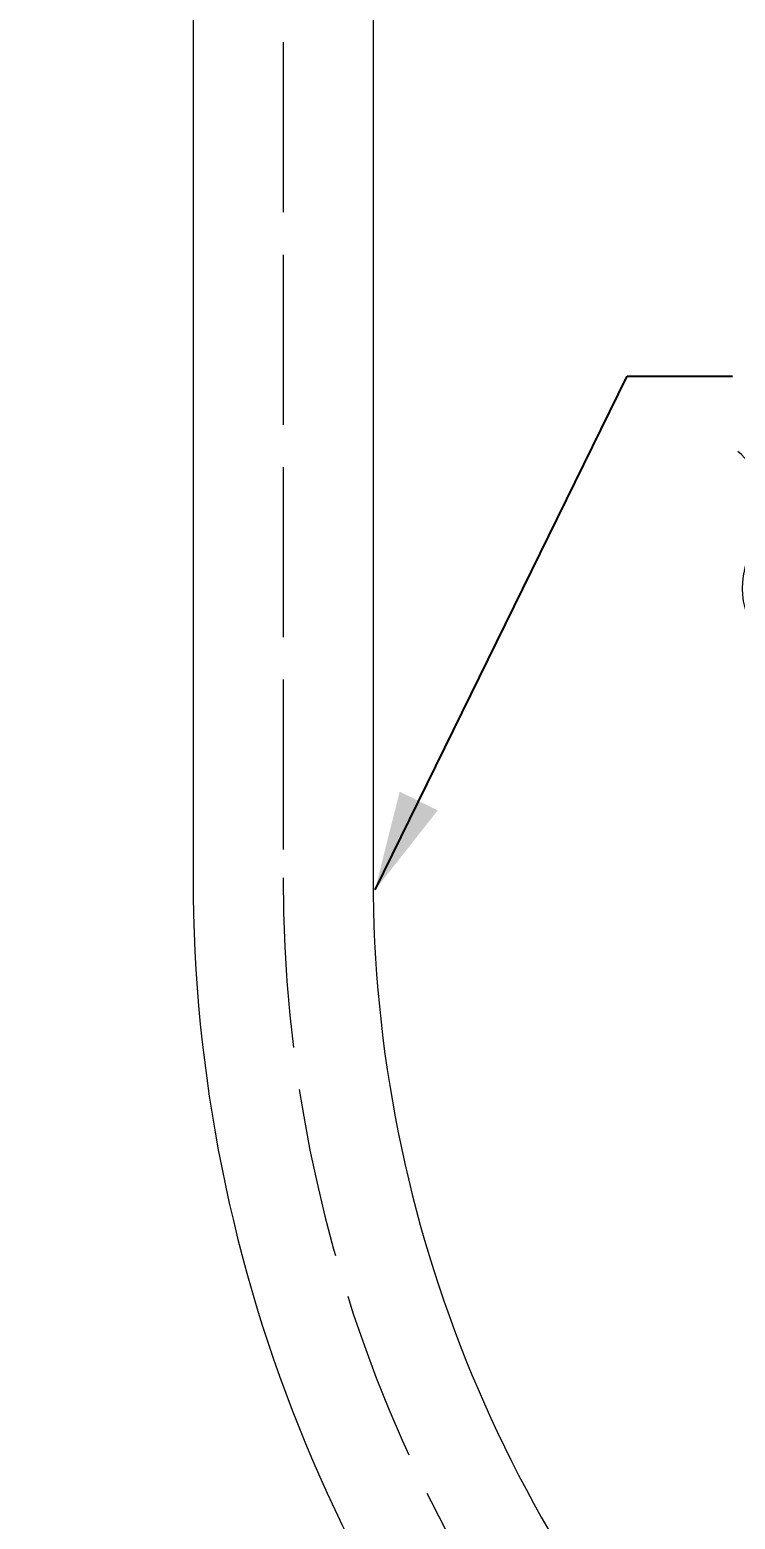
# Model space of a CAD drawing. Header units: millimetres. Extents: x 222 to 1427, y 261 to 1107.
# Drawn here: x 435.3 to 485.1, y 530 to 635.1 of the extents above; entities that cross this region are included whole.
import ezdxf

# ---------------------------------------------------------------- set-up
doc = ezdxf.new("R2010")
doc.units = ezdxf.units.MM
doc.linetypes.add('ACAD_ISO02W100', pattern=[15, 12, -3])
for name, color, linetype, lineweight in [('尺寸標注', 1, 'Continuous', 30), ('文字', 3, 'Continuous', 30), ('虚线', 2, 'ACAD_ISO02W100', 30)]:
    doc.layers.add(name, color=color, linetype=linetype, lineweight=lineweight)
doc.styles.add('DIM', font='txt.shx', dxfattribs={"width": 0.7, "bigfont": 'chineset.shx'})
doc.styles.get("Standard").update_dxf_attribs({"font": 'arial.ttf'})
doc.dimstyles.new('DIMSTYLE_1', dxfattribs={"dimtxt": 9.5, "dimasz": 7, "dimexe": 0.18, "dimexo": 0.0625, "dimgap": 1, "dimtad": 1, "dimtoh": 1, "dimdsep": 46, "dimtxsty": 'Standard', "dimblk": '_FILLED', "dimcen": 0.09, "dimadec": 0, "dimazin": 0, "dimtp": 0.01, "dimtm": 0.01, "dimtfac": 1, "dimtofl": 0, "dimtmove": 0, "dimatfit": 3, "dimldrblk": '_FILLED', "dimfxl": 1, "dimtolj": 1, "dimarcsym": 0})
doc.dimstyles.new('mm+in', dxfattribs={"dimscale": 3, "dimtxt": 3.5, "dimasz": 2.5, "dimexe": 1.25, "dimexo": 0.625, "dimgap": 2, "dimtad": 1, "dimtoh": 1, "dimdsep": 46, "dimtxsty": 'DIM', "dimcen": 0, "dimclrd": 1, "dimclre": 1, "dimclrt": 3, "dimadec": 0, "dimazin": 0, "dimtfac": 1, "dimtofl": 0, "dimtmove": 0, "dimatfit": 3, "dimfxl": 1, "dimlwd": -1, "dimarcsym": 0})

# ---------------------------------------------------------------- blocks, each defined once
blk = doc.blocks.new('_FILLED')
at = {"color": 0, "linetype": 'ByBlock'}
blk.add_solid([(0, 0), (-1, 0.214), (-1, -0.214)], dxfattribs=at)
blk = doc.blocks.new('*D29')
at = {"color": 1}
for p, q in [((433.4, 489.73), (470.93, 517)), ((312.25, 489.73), (433.4, 489.73))]:
    blk.add_line(p, q, dxfattribs=at)
blk.add_solid([(471.67, 515.99), (470.2, 518.01), (477, 521.41)], dxfattribs=at)
at = {"layer": 'Defpoints', "color": 0}
for p in [(551.15, 575.27), (477, 521.41)]:
    blk.add_point(p, dxfattribs=at)
at = {"color": 3, "lineweight": 0, "insert": (369.82, 500.98), "char_height": 10.5, "attachment_point": 5, "style": 'DIM'}
blk.add_mtext('R91.65mm [R3 5/8"]', dxfattribs=at)
blk = doc.blocks.new('*D30')
at = {"color": 1}
for p, q in [((418.89, 463.32), (470.62, 507.11)), ((312.44, 463.32), (418.89, 463.32))]:
    blk.add_line(p, q, dxfattribs=at)
blk.add_solid([(471.43, 506.16), (469.82, 508.07), (476.35, 511.96)], dxfattribs=at)
at = {"layer": 'Defpoints', "color": 0}
for p in [(551.15, 575.27), (476.35, 511.96)]:
    blk.add_point(p, dxfattribs=at)
at = {"color": 3, "lineweight": 0, "insert": (362.66, 474.57), "char_height": 10.5, "attachment_point": 5, "style": 'DIM'}
blk.add_mtext('R98mm [R3 7/8"]', dxfattribs=at)
blk = doc.blocks.new('*D31')
at = {"color": 1}
for p, q in [((434.51, 438.02), (478.72, 490.04)), ((309.69, 438.02), (434.51, 438.02))]:
    blk.add_line(p, q, dxfattribs=at)
blk.add_solid([(479.67, 489.23), (477.77, 490.85), (483.58, 495.76)], dxfattribs=at)
at = {"layer": 'Defpoints', "color": 0}
for p in [(551.15, 575.27), (483.58, 495.76)]:
    blk.add_point(p, dxfattribs=at)
at = {"color": 3, "lineweight": 0, "insert": (369.1, 449.27), "char_height": 10.5, "attachment_point": 5, "style": 'DIM'}
blk.add_mtext('R104.35mm [R4 1/8"]', dxfattribs=at)

msp = doc.modelspace()

# ---------------------------------------------------------------- linework, layer by layer
at = {"lineweight": 0}
msp.add_lwpolyline([(551.151, 470.92), (993.151, 470.92, 0.4142136), (1097.501, 575.27), (1097.501, 784.27, 0.4142136), (993.151, 888.62), (551.151, 888.62, 0.4142136), (446.801, 784.27), (446.801, 575.27, 0.4142136)], format="xyb", close=True, dxfattribs=at)
at = {"layer": '尺寸標注', "lineweight": 0}
msp.add_open_spline([(486.15, 593.38), (484.797, 595.985), (486.227, 598.132), (486.616, 600.651), (486.616, 600.651), (486.884, 602.381), (486.66, 604.288), (485.249, 605.375)], degree=3, knots=[0, 0, 0, 0, 0.3333333, 0.3333333, 0.3333333, 0.3333333, 1, 1, 1, 1], dxfattribs=at)
at = {"layer": '文字', "lineweight": 0}
msp.add_lwpolyline([(551.151, 483.62), (993.151, 483.62, 0.4142136), (1084.801, 575.27), (1084.801, 784.27, 0.4142136), (993.151, 875.92), (551.151, 875.92, 0.4142136), (459.501, 784.27), (459.501, 575.27, 0.4142136)], format="xyb", close=True, dxfattribs=at)
at = {"layer": '虚线', "lineweight": 0}
msp.add_lwpolyline([(551.151, 477.27), (993.151, 477.27, 0.4142136), (1091.151, 575.27), (1091.151, 784.27, 0.4142136), (993.151, 882.27), (551.151, 882.27, 0.4142136), (453.151, 784.27), (453.151, 575.27, 0.4142136)], format="xyb", close=True, dxfattribs=at)

# ---------------------------------------------------------------- dimensions: what is measured, and where the dimension line sits
at = {"lineweight": 0}
for mpoint, picture, middle in [((483.577, 495.755), '*D31', (369.099, 438.019)), ((477, 521.407), '*D29', (369.821, 489.734)), ((476.349, 511.957), '*D30', (362.661, 463.318))]:
    dim = msp.add_radius_dim(center=(551.151, 575.27), mpoint=mpoint, dimstyle='mm+in', override={"dimpost": 'mm'}, dxfattribs=at)
    dim.commit()
    dim.dimension.update_dxf_attribs({"geometry": picture, "text_midpoint": middle, "dimtype": 164})

# ---------------------------------------------------------------- leaders
at = {"layer": '尺寸標注', "color": 1, "lineweight": 0, "ltscale": 5}
msp.add_leader([(459.642, 574.419), (477.437, 610.692), (484.877, 610.692)], dimstyle='DIMSTYLE_1', dxfattribs=at)

doc.saveas('drawing.dxf')
